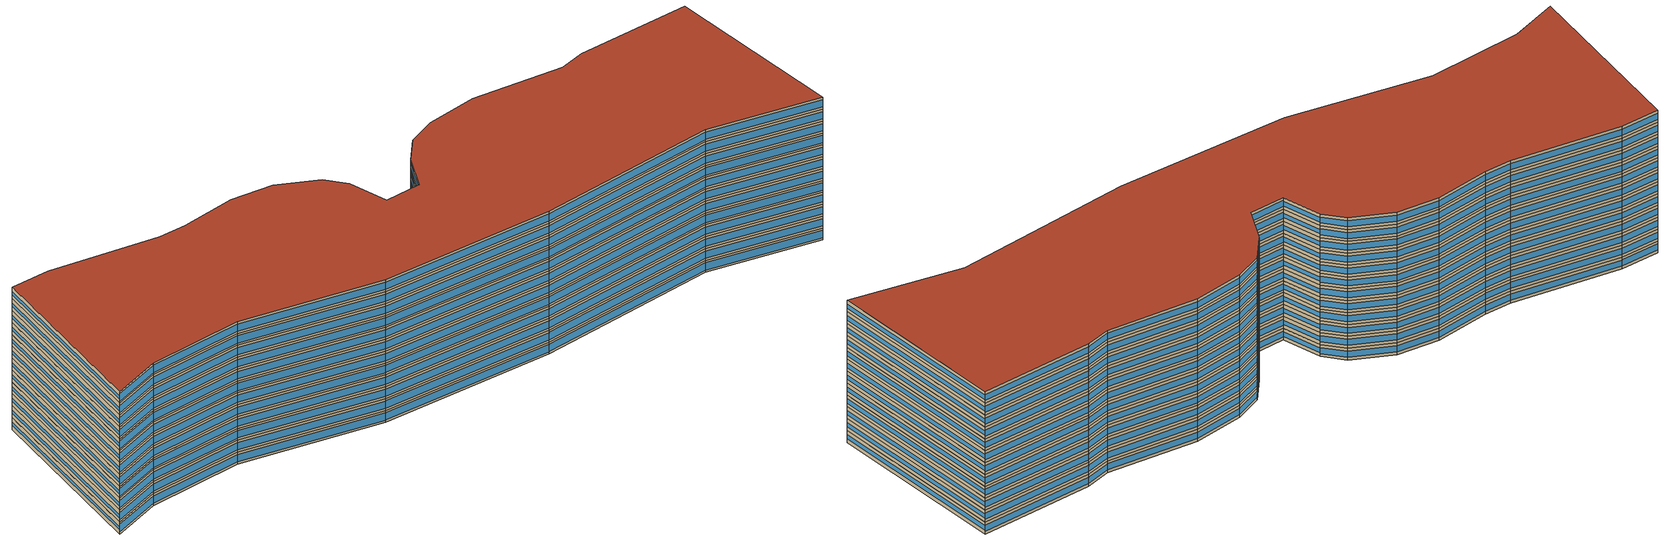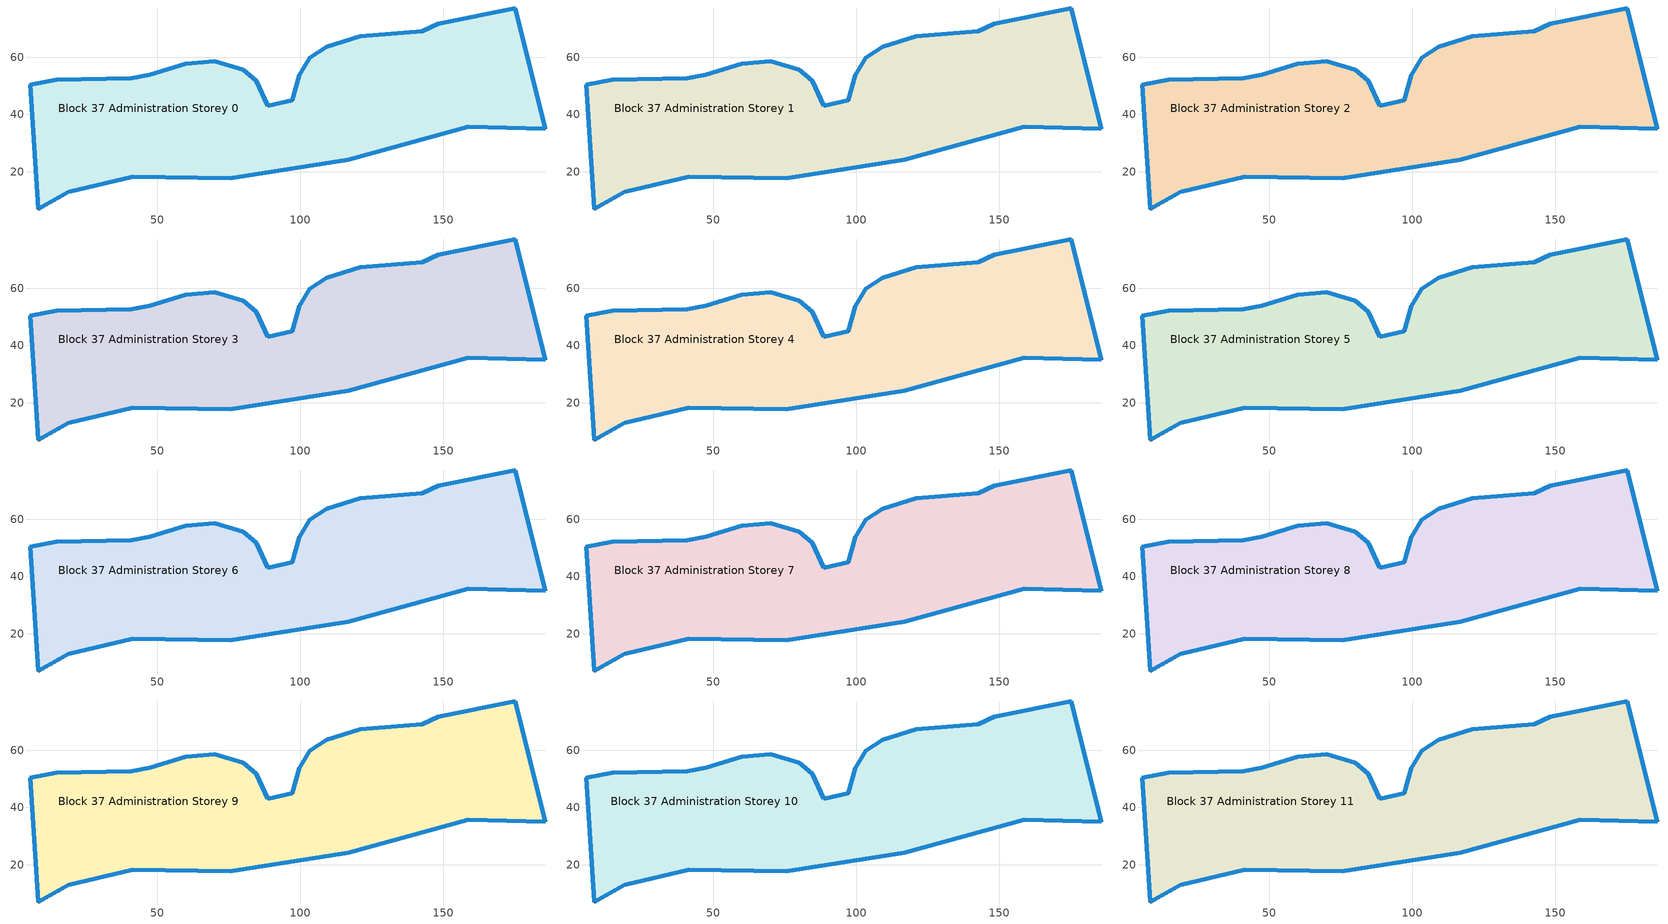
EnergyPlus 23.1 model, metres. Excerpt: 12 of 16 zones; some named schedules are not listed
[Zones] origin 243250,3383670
Block 37 Administration Storey 0
 floor ground (Project Floor): 175.07,77.22 185.68,35.03 158.72,35.67 116.78,24.24 75.53,17.68 41.37,18.27 19.16,12.92 8.36,6.96 5.55,50.4 14.72,52.18 40.94,52.67 47.3,53.85 59.97,57.76 70.07,58.52 80.08,55.62 84.6,51.85 88.72,43.1 97.11,44.9 99.62,53.72 103.23,59.84 109.27,63.69 120.88,67.41 142.71,69.11 148.25,71.64 z0
 wall outside (Project Wall): 5.55,50.4 8.36,6.96 19.16,12.92 41.37,18.27 75.53,17.68 116.78,24.24 158.72,35.67 185.68,35.03 175.07,77.22 148.25,71.64 142.71,69.11 120.88,67.41 109.27,63.69 103.23,59.84 99.62,53.72 97.11,44.9 88.72,43.1 84.6,51.85 80.08,55.62 70.07,58.52 59.97,57.76 47.3,53.85 40.94,52.67 14.72,52.18 5.55,50.4 z0:3
 window (Administration_west_window_construction): 5.56,50.38 8.36,6.98 / 103.22,59.84 99.63,53.72 / 99.62,53.71 97.11,44.91 z1.12:1.88
 window (Administration_south_window_construction): 8.37,6.96 19.15,12.91 / 19.17,12.92 41.36,18.27 / 41.39,18.27 75.52,17.68 / 75.55,17.68 116.76,24.24 / 116.8,24.25 158.7,35.67 / 158.73,35.67 185.67,35.03 z0.6:2.4
 window (Administration_east_window_construction): 185.68,35.05 175.07,77.2 / 88.71,43.11 84.6,51.85 z0.98:2.02
 window (Administration_north_window_construction): 175.06,77.22 148.26,71.65 / 148.24,71.64 142.72,69.11 / 142.7,69.11 120.89,67.41 / 120.87,67.41 109.28,63.7 / 109.27,63.69 103.23,59.85 / 97.11,44.9 88.72,43.1 / 84.6,51.86 80.09,55.62 / 80.08,55.62 70.08,58.52 / 70.07,58.52 59.98,57.77 / 59.97,57.76 47.31,53.85 / 47.3,53.85 40.94,52.67 / 40.93,52.67 14.73,52.18 / 14.71,52.18 5.56,50.41 z0.75:2.25
 roof outside (Project Ceiling): 185.68,35.03 175.07,77.22 148.25,71.64 142.71,69.11 120.88,67.41 109.27,63.69 103.23,59.84 99.62,53.72 97.11,44.9 88.72,43.1 84.6,51.85 80.08,55.62 70.07,58.52 59.97,57.76 47.3,53.85 40.94,52.67 14.72,52.18 5.55,50.4 8.36,6.96 19.16,12.92 41.37,18.27 75.53,17.68 116.78,24.24 158.72,35.67 z3
Block 37 Administration Storey 1
 floor outside (Project Floor): 175.07,77.22 185.68,35.03 158.72,35.67 116.78,24.24 75.53,17.68 41.37,18.27 19.16,12.92 8.36,6.96 5.55,50.4 14.72,52.18 40.94,52.67 47.3,53.85 59.97,57.76 70.07,58.52 80.08,55.62 84.6,51.85 88.72,43.1 97.11,44.9 99.62,53.72 103.23,59.84 109.27,63.69 120.88,67.41 142.71,69.11 148.25,71.64 z3
 wall outside (Project Wall): 5.55,50.4 8.36,6.96 19.16,12.92 41.37,18.27 75.53,17.68 116.78,24.24 158.72,35.67 185.68,35.03 175.07,77.22 148.25,71.64 142.71,69.11 120.88,67.41 109.27,63.69 103.23,59.84 99.62,53.72 97.11,44.9 88.72,43.1 84.6,51.85 80.08,55.62 70.07,58.52 59.97,57.76 47.3,53.85 40.94,52.67 14.72,52.18 5.55,50.4 z3:6
 window (Administration_west_window_construction): 5.56,50.38 8.36,6.98 / 103.22,59.84 99.63,53.72 / 99.62,53.71 97.11,44.91 z4.12:4.88
 window (Administration_south_window_construction): 8.37,6.96 19.15,12.91 / 19.17,12.92 41.36,18.27 / 41.39,18.27 75.52,17.68 / 75.55,17.68 116.76,24.24 / 116.8,24.25 158.7,35.67 / 158.73,35.67 185.67,35.03 z3.6:5.4
 window (Administration_east_window_construction): 185.68,35.05 175.07,77.2 / 88.71,43.11 84.6,51.85 z3.98:5.03
 window (Administration_north_window_construction): 175.06,77.22 148.26,71.65 / 148.24,71.64 142.72,69.11 / 142.7,69.11 120.89,67.41 / 120.87,67.41 109.28,63.7 / 109.27,63.69 103.23,59.85 / 97.11,44.9 88.72,43.1 / 84.6,51.86 80.09,55.62 / 80.08,55.62 70.08,58.52 / 70.07,58.52 59.98,57.77 / 59.97,57.76 47.31,53.85 / 47.3,53.85 40.94,52.67 / 40.93,52.67 14.73,52.18 / 14.71,52.18 5.56,50.41 z3.75:5.25
 roof outside (Project Ceiling): 185.68,35.03 175.07,77.22 148.25,71.64 142.71,69.11 120.88,67.41 109.27,63.69 103.23,59.84 99.62,53.72 97.11,44.9 88.72,43.1 84.6,51.85 80.08,55.62 70.07,58.52 59.97,57.76 47.3,53.85 40.94,52.67 14.72,52.18 5.55,50.4 8.36,6.96 19.16,12.92 41.37,18.27 75.53,17.68 116.78,24.24 158.72,35.67 z6
Block 37 Administration Storey 2
 floor outside (Project Floor): 175.07,77.22 185.68,35.03 158.72,35.67 116.78,24.24 75.53,17.68 41.37,18.27 19.16,12.92 8.36,6.96 5.55,50.4 14.72,52.18 40.94,52.67 47.3,53.85 59.97,57.76 70.07,58.52 80.08,55.62 84.6,51.85 88.72,43.1 97.11,44.9 99.62,53.72 103.23,59.84 109.27,63.69 120.88,67.41 142.71,69.11 148.25,71.64 z6
 wall outside (Project Wall): 5.55,50.4 8.36,6.96 19.16,12.92 41.37,18.27 75.53,17.68 116.78,24.24 158.72,35.67 185.68,35.03 175.07,77.22 148.25,71.64 142.71,69.11 120.88,67.41 109.27,63.69 103.23,59.84 99.62,53.72 97.11,44.9 88.72,43.1 84.6,51.85 80.08,55.62 70.07,58.52 59.97,57.76 47.3,53.85 40.94,52.67 14.72,52.18 5.55,50.4 z6:9
 window (Administration_west_window_construction): 5.56,50.38 8.36,6.98 / 103.22,59.84 99.63,53.72 / 99.62,53.71 97.11,44.91 z7.12:7.88
 window (Administration_south_window_construction): 8.37,6.96 19.15,12.91 / 19.17,12.92 41.36,18.27 / 41.39,18.27 75.52,17.68 / 75.55,17.68 116.76,24.24 / 116.8,24.25 158.7,35.67 / 158.73,35.67 185.67,35.03 z6.6:8.4
 window (Administration_east_window_construction): 185.68,35.05 175.07,77.2 / 88.71,43.11 84.6,51.85 z6.97:8.03
 window (Administration_north_window_construction): 175.06,77.22 148.26,71.65 / 148.24,71.64 142.72,69.11 / 142.7,69.11 120.89,67.41 / 120.87,67.41 109.28,63.7 / 109.27,63.69 103.23,59.85 / 97.11,44.9 88.72,43.1 / 84.6,51.86 80.09,55.62 / 80.08,55.62 70.08,58.52 / 70.07,58.52 59.98,57.77 / 59.97,57.76 47.31,53.85 / 47.3,53.85 40.94,52.67 / 40.93,52.67 14.73,52.18 / 14.71,52.18 5.56,50.41 z6.75:8.25
 roof outside (Project Ceiling): 185.68,35.03 175.07,77.22 148.25,71.64 142.71,69.11 120.88,67.41 109.27,63.69 103.23,59.84 99.62,53.72 97.11,44.9 88.72,43.1 84.6,51.85 80.08,55.62 70.07,58.52 59.97,57.76 47.3,53.85 40.94,52.67 14.72,52.18 5.55,50.4 8.36,6.96 19.16,12.92 41.37,18.27 75.53,17.68 116.78,24.24 158.72,35.67 z9
Block 37 Administration Storey 3
 floor outside (Project Floor): 175.07,77.22 185.68,35.03 158.72,35.67 116.78,24.24 75.53,17.68 41.37,18.27 19.16,12.92 8.36,6.96 5.55,50.4 14.72,52.18 40.94,52.67 47.3,53.85 59.97,57.76 70.07,58.52 80.08,55.62 84.6,51.85 88.72,43.1 97.11,44.9 99.62,53.72 103.23,59.84 109.27,63.69 120.88,67.41 142.71,69.11 148.25,71.64 z9
 wall outside (Project Wall): 5.55,50.4 8.36,6.96 19.16,12.92 41.37,18.27 75.53,17.68 116.78,24.24 158.72,35.67 185.68,35.03 175.07,77.22 148.25,71.64 142.71,69.11 120.88,67.41 109.27,63.69 103.23,59.84 99.62,53.72 97.11,44.9 88.72,43.1 84.6,51.85 80.08,55.62 70.07,58.52 59.97,57.76 47.3,53.85 40.94,52.67 14.72,52.18 5.55,50.4 z9:12
 window (Administration_west_window_construction): 5.56,50.38 8.36,6.98 / 103.22,59.84 99.63,53.72 / 99.62,53.71 97.11,44.91 z10.12:10.88
 window (Administration_south_window_construction): 8.37,6.96 19.15,12.91 / 19.17,12.92 41.36,18.27 / 41.39,18.27 75.52,17.68 / 75.55,17.68 116.76,24.24 / 116.8,24.25 158.7,35.67 / 158.73,35.67 185.67,35.03 z9.6:11.4
 window (Administration_east_window_construction): 185.68,35.05 175.07,77.2 / 88.71,43.11 84.6,51.85 z9.97:11.03
 window (Administration_north_window_construction): 175.06,77.22 148.26,71.65 / 148.24,71.64 142.72,69.11 / 142.7,69.11 120.89,67.41 / 120.87,67.41 109.28,63.7 / 109.27,63.69 103.23,59.85 / 97.11,44.9 88.72,43.1 / 84.6,51.86 80.09,55.62 / 80.08,55.62 70.08,58.52 / 70.07,58.52 59.98,57.77 / 59.97,57.76 47.31,53.85 / 47.3,53.85 40.94,52.67 / 40.93,52.67 14.73,52.18 / 14.71,52.18 5.56,50.41 z9.75:11.25
 roof outside (Project Ceiling): 185.68,35.03 175.07,77.22 148.25,71.64 142.71,69.11 120.88,67.41 109.27,63.69 103.23,59.84 99.62,53.72 97.11,44.9 88.72,43.1 84.6,51.85 80.08,55.62 70.07,58.52 59.97,57.76 47.3,53.85 40.94,52.67 14.72,52.18 5.55,50.4 8.36,6.96 19.16,12.92 41.37,18.27 75.53,17.68 116.78,24.24 158.72,35.67 z12
Block 37 Administration Storey 4
 floor outside (Project Floor): 175.07,77.22 185.68,35.03 158.72,35.67 116.78,24.24 75.53,17.68 41.37,18.27 19.16,12.92 8.36,6.96 5.55,50.4 14.72,52.18 40.94,52.67 47.3,53.85 59.97,57.76 70.07,58.52 80.08,55.62 84.6,51.85 88.72,43.1 97.11,44.9 99.62,53.72 103.23,59.84 109.27,63.69 120.88,67.41 142.71,69.11 148.25,71.64 z12
 wall outside (Project Wall): 5.55,50.4 8.36,6.96 19.16,12.92 41.37,18.27 75.53,17.68 116.78,24.24 158.72,35.67 185.68,35.03 175.07,77.22 148.25,71.64 142.71,69.11 120.88,67.41 109.27,63.69 103.23,59.84 99.62,53.72 97.11,44.9 88.72,43.1 84.6,51.85 80.08,55.62 70.07,58.52 59.97,57.76 47.3,53.85 40.94,52.67 14.72,52.18 5.55,50.4 z12:15
 window (Administration_west_window_construction): 5.56,50.38 8.36,6.98 / 103.22,59.84 99.63,53.72 / 99.62,53.71 97.11,44.91 z13.12:13.88
 window (Administration_south_window_construction): 8.37,6.96 19.15,12.91 / 19.17,12.92 41.36,18.27 / 41.39,18.27 75.52,17.68 / 75.55,17.68 116.76,24.24 / 116.8,24.25 158.7,35.67 / 158.73,35.67 185.67,35.03 z12.6:14.4
 window (Administration_east_window_construction): 185.68,35.05 175.07,77.2 / 88.71,43.11 84.6,51.85 z12.97:14.03
 window (Administration_north_window_construction): 175.06,77.22 148.26,71.65 / 148.24,71.64 142.72,69.11 / 142.7,69.11 120.89,67.41 / 120.87,67.41 109.28,63.7 / 109.27,63.69 103.23,59.85 / 97.11,44.9 88.72,43.1 / 84.6,51.86 80.09,55.62 / 80.08,55.62 70.08,58.52 / 70.07,58.52 59.98,57.77 / 59.97,57.76 47.31,53.85 / 47.3,53.85 40.94,52.67 / 40.93,52.67 14.73,52.18 / 14.71,52.18 5.56,50.41 z12.75:14.25
 roof outside (Project Ceiling): 185.68,35.03 175.07,77.22 148.25,71.64 142.71,69.11 120.88,67.41 109.27,63.69 103.23,59.84 99.62,53.72 97.11,44.9 88.72,43.1 84.6,51.85 80.08,55.62 70.07,58.52 59.97,57.76 47.3,53.85 40.94,52.67 14.72,52.18 5.55,50.4 8.36,6.96 19.16,12.92 41.37,18.27 75.53,17.68 116.78,24.24 158.72,35.67 z15
Block 37 Administration Storey 5
 floor outside (Project Floor): 175.07,77.22 185.68,35.03 158.72,35.67 116.78,24.24 75.53,17.68 41.37,18.27 19.16,12.92 8.36,6.96 5.55,50.4 14.72,52.18 40.94,52.67 47.3,53.85 59.97,57.76 70.07,58.52 80.08,55.62 84.6,51.85 88.72,43.1 97.11,44.9 99.62,53.72 103.23,59.84 109.27,63.69 120.88,67.41 142.71,69.11 148.25,71.64 z15
 wall outside (Project Wall): 5.55,50.4 8.36,6.96 19.16,12.92 41.37,18.27 75.53,17.68 116.78,24.24 158.72,35.67 185.68,35.03 175.07,77.22 148.25,71.64 142.71,69.11 120.88,67.41 109.27,63.69 103.23,59.84 99.62,53.72 97.11,44.9 88.72,43.1 84.6,51.85 80.08,55.62 70.07,58.52 59.97,57.76 47.3,53.85 40.94,52.67 14.72,52.18 5.55,50.4 z15:18
 window (Administration_west_window_construction): 5.56,50.38 8.36,6.98 / 103.22,59.84 99.63,53.72 / 99.62,53.71 97.11,44.91 z16.12:16.88
 window (Administration_south_window_construction): 8.37,6.96 19.15,12.91 / 19.17,12.92 41.36,18.27 / 41.39,18.27 75.52,17.68 / 75.55,17.68 116.76,24.24 / 116.8,24.25 158.7,35.67 / 158.73,35.67 185.67,35.03 z15.6:17.4
 window (Administration_east_window_construction): 185.68,35.05 175.07,77.2 / 88.71,43.11 84.6,51.85 z15.97:17.02
 window (Administration_north_window_construction): 175.06,77.22 148.26,71.65 / 148.24,71.64 142.72,69.11 / 142.7,69.11 120.89,67.41 / 120.87,67.41 109.28,63.7 / 109.27,63.69 103.23,59.85 / 97.11,44.9 88.72,43.1 / 84.6,51.86 80.09,55.62 / 80.08,55.62 70.08,58.52 / 70.07,58.52 59.98,57.77 / 59.97,57.76 47.31,53.85 / 47.3,53.85 40.94,52.67 / 40.93,52.67 14.73,52.18 / 14.71,52.18 5.56,50.41 z15.75:17.25
 roof outside (Project Ceiling): 185.68,35.03 175.07,77.22 148.25,71.64 142.71,69.11 120.88,67.41 109.27,63.69 103.23,59.84 99.62,53.72 97.11,44.9 88.72,43.1 84.6,51.85 80.08,55.62 70.07,58.52 59.97,57.76 47.3,53.85 40.94,52.67 14.72,52.18 5.55,50.4 8.36,6.96 19.16,12.92 41.37,18.27 75.53,17.68 116.78,24.24 158.72,35.67 z18
Block 37 Administration Storey 6
 floor outside (Project Floor): 175.07,77.22 185.68,35.03 158.72,35.67 116.78,24.24 75.53,17.68 41.37,18.27 19.16,12.92 8.36,6.96 5.55,50.4 14.72,52.18 40.94,52.67 47.3,53.85 59.97,57.76 70.07,58.52 80.08,55.62 84.6,51.85 88.72,43.1 97.11,44.9 99.62,53.72 103.23,59.84 109.27,63.69 120.88,67.41 142.71,69.11 148.25,71.64 z18
 wall outside (Project Wall): 5.55,50.4 8.36,6.96 19.16,12.92 41.37,18.27 75.53,17.68 116.78,24.24 158.72,35.67 185.68,35.03 175.07,77.22 148.25,71.64 142.71,69.11 120.88,67.41 109.27,63.69 103.23,59.84 99.62,53.72 97.11,44.9 88.72,43.1 84.6,51.85 80.08,55.62 70.07,58.52 59.97,57.76 47.3,53.85 40.94,52.67 14.72,52.18 5.55,50.4 z18:21
 window (Administration_west_window_construction): 5.56,50.38 8.36,6.98 / 103.22,59.84 99.63,53.72 / 99.62,53.71 97.11,44.91 z19.12:19.88
 window (Administration_south_window_construction): 8.37,6.96 19.15,12.91 / 19.17,12.92 41.36,18.27 / 41.39,18.27 75.52,17.68 / 75.55,17.68 116.76,24.24 / 116.8,24.25 158.7,35.67 / 158.73,35.67 185.67,35.03 z18.6:20.4
 window (Administration_east_window_construction): 185.68,35.05 175.07,77.2 / 88.71,43.11 84.6,51.85 z18.98:20.02
 window (Administration_north_window_construction): 175.06,77.22 148.26,71.65 / 148.24,71.64 142.72,69.11 / 142.7,69.11 120.89,67.41 / 120.87,67.41 109.28,63.7 / 109.27,63.69 103.23,59.85 / 97.11,44.9 88.72,43.1 / 84.6,51.86 80.09,55.62 / 80.08,55.62 70.08,58.52 / 70.07,58.52 59.98,57.77 / 59.97,57.76 47.31,53.85 / 47.3,53.85 40.94,52.67 / 40.93,52.67 14.73,52.18 / 14.71,52.18 5.56,50.41 z18.75:20.25
 roof outside (Project Ceiling): 185.68,35.03 175.07,77.22 148.25,71.64 142.71,69.11 120.88,67.41 109.27,63.69 103.23,59.84 99.62,53.72 97.11,44.9 88.72,43.1 84.6,51.85 80.08,55.62 70.07,58.52 59.97,57.76 47.3,53.85 40.94,52.67 14.72,52.18 5.55,50.4 8.36,6.96 19.16,12.92 41.37,18.27 75.53,17.68 116.78,24.24 158.72,35.67 z21
Block 37 Administration Storey 7
 floor outside (Project Floor): 175.07,77.22 185.68,35.03 158.72,35.67 116.78,24.24 75.53,17.68 41.37,18.27 19.16,12.92 8.36,6.96 5.55,50.4 14.72,52.18 40.94,52.67 47.3,53.85 59.97,57.76 70.07,58.52 80.08,55.62 84.6,51.85 88.72,43.1 97.11,44.9 99.62,53.72 103.23,59.84 109.27,63.69 120.88,67.41 142.71,69.11 148.25,71.64 z21
 wall outside (Project Wall): 5.55,50.4 8.36,6.96 19.16,12.92 41.37,18.27 75.53,17.68 116.78,24.24 158.72,35.67 185.68,35.03 175.07,77.22 148.25,71.64 142.71,69.11 120.88,67.41 109.27,63.69 103.23,59.84 99.62,53.72 97.11,44.9 88.72,43.1 84.6,51.85 80.08,55.62 70.07,58.52 59.97,57.76 47.3,53.85 40.94,52.67 14.72,52.18 5.55,50.4 z21:24
 window (Administration_west_window_construction): 5.56,50.38 8.36,6.98 / 103.22,59.84 99.63,53.72 / 99.62,53.71 97.11,44.91 z22.12:22.88
 window (Administration_south_window_construction): 8.37,6.96 19.15,12.91 / 19.17,12.92 41.36,18.27 / 41.39,18.27 75.52,17.68 / 75.55,17.68 116.76,24.24 / 116.8,24.25 158.7,35.67 / 158.73,35.67 185.67,35.03 z21.6:23.4
 window (Administration_east_window_construction): 185.68,35.05 175.07,77.2 / 88.71,43.11 84.6,51.85 z21.98:23.02
 window (Administration_north_window_construction): 175.06,77.22 148.26,71.65 / 148.24,71.64 142.72,69.11 / 142.7,69.11 120.89,67.41 / 120.87,67.41 109.28,63.7 / 109.27,63.69 103.23,59.85 / 97.11,44.9 88.72,43.1 / 84.6,51.86 80.09,55.62 / 80.08,55.62 70.08,58.52 / 70.07,58.52 59.98,57.77 / 59.97,57.76 47.31,53.85 / 47.3,53.85 40.94,52.67 / 40.93,52.67 14.73,52.18 / 14.71,52.18 5.56,50.41 z21.75:23.25
 roof outside (Project Ceiling): 185.68,35.03 175.07,77.22 148.25,71.64 142.71,69.11 120.88,67.41 109.27,63.69 103.23,59.84 99.62,53.72 97.11,44.9 88.72,43.1 84.6,51.85 80.08,55.62 70.07,58.52 59.97,57.76 47.3,53.85 40.94,52.67 14.72,52.18 5.55,50.4 8.36,6.96 19.16,12.92 41.37,18.27 75.53,17.68 116.78,24.24 158.72,35.67 z24
Block 37 Administration Storey 8
 floor outside (Project Floor): 175.07,77.22 185.68,35.03 158.72,35.67 116.78,24.24 75.53,17.68 41.37,18.27 19.16,12.92 8.36,6.96 5.55,50.4 14.72,52.18 40.94,52.67 47.3,53.85 59.97,57.76 70.07,58.52 80.08,55.62 84.6,51.85 88.72,43.1 97.11,44.9 99.62,53.72 103.23,59.84 109.27,63.69 120.88,67.41 142.71,69.11 148.25,71.64 z24
 wall outside (Project Wall): 5.55,50.4 8.36,6.96 19.16,12.92 41.37,18.27 75.53,17.68 116.78,24.24 158.72,35.67 185.68,35.03 175.07,77.22 148.25,71.64 142.71,69.11 120.88,67.41 109.27,63.69 103.23,59.84 99.62,53.72 97.11,44.9 88.72,43.1 84.6,51.85 80.08,55.62 70.07,58.52 59.97,57.76 47.3,53.85 40.94,52.67 14.72,52.18 5.55,50.4 z24:27
 window (Administration_west_window_construction): 5.56,50.38 8.36,6.98 / 103.22,59.84 99.63,53.72 / 99.62,53.71 97.11,44.91 z25.12:25.88
 window (Administration_south_window_construction): 8.37,6.96 19.15,12.91 / 19.17,12.92 41.36,18.27 / 41.39,18.27 75.52,17.68 / 75.55,17.68 116.76,24.24 / 116.8,24.25 158.7,35.67 / 158.73,35.67 185.67,35.03 z24.6:26.4
 window (Administration_east_window_construction): 185.68,35.05 175.07,77.2 / 88.71,43.11 84.6,51.85 z24.98:26.02
 window (Administration_north_window_construction): 175.06,77.22 148.26,71.65 / 148.24,71.64 142.72,69.11 / 142.7,69.11 120.89,67.41 / 120.87,67.41 109.28,63.7 / 109.27,63.69 103.23,59.85 / 97.11,44.9 88.72,43.1 / 84.6,51.86 80.09,55.62 / 80.08,55.62 70.08,58.52 / 70.07,58.52 59.98,57.77 / 59.97,57.76 47.31,53.85 / 47.3,53.85 40.94,52.67 / 40.93,52.67 14.73,52.18 / 14.71,52.18 5.56,50.41 z24.75:26.25
 roof outside (Project Ceiling): 185.68,35.03 175.07,77.22 148.25,71.64 142.71,69.11 120.88,67.41 109.27,63.69 103.23,59.84 99.62,53.72 97.11,44.9 88.72,43.1 84.6,51.85 80.08,55.62 70.07,58.52 59.97,57.76 47.3,53.85 40.94,52.67 14.72,52.18 5.55,50.4 8.36,6.96 19.16,12.92 41.37,18.27 75.53,17.68 116.78,24.24 158.72,35.67 z27
Block 37 Administration Storey 9
 floor outside (Project Floor): 175.07,77.22 185.68,35.03 158.72,35.67 116.78,24.24 75.53,17.68 41.37,18.27 19.16,12.92 8.36,6.96 5.55,50.4 14.72,52.18 40.94,52.67 47.3,53.85 59.97,57.76 70.07,58.52 80.08,55.62 84.6,51.85 88.72,43.1 97.11,44.9 99.62,53.72 103.23,59.84 109.27,63.69 120.88,67.41 142.71,69.11 148.25,71.64 z27
 wall outside (Project Wall): 5.55,50.4 8.36,6.96 19.16,12.92 41.37,18.27 75.53,17.68 116.78,24.24 158.72,35.67 185.68,35.03 175.07,77.22 148.25,71.64 142.71,69.11 120.88,67.41 109.27,63.69 103.23,59.84 99.62,53.72 97.11,44.9 88.72,43.1 84.6,51.85 80.08,55.62 70.07,58.52 59.97,57.76 47.3,53.85 40.94,52.67 14.72,52.18 5.55,50.4 z27:30
 window (Administration_west_window_construction): 5.56,50.38 8.36,6.98 / 103.22,59.84 99.63,53.72 / 99.62,53.71 97.11,44.91 z28.12:28.88
 window (Administration_south_window_construction): 8.37,6.96 19.15,12.91 / 19.17,12.92 41.36,18.27 / 41.39,18.27 75.52,17.68 / 75.55,17.68 116.76,24.24 / 116.8,24.25 158.7,35.67 / 158.73,35.67 185.67,35.03 z27.6:29.4
 window (Administration_east_window_construction): 185.68,35.05 175.07,77.2 / 88.71,43.11 84.6,51.85 z27.98:29.02
 window (Administration_north_window_construction): 175.06,77.22 148.26,71.65 / 148.24,71.64 142.72,69.11 / 142.7,69.11 120.89,67.41 / 120.87,67.41 109.28,63.7 / 109.27,63.69 103.23,59.85 / 97.11,44.9 88.72,43.1 / 84.6,51.86 80.09,55.62 / 80.08,55.62 70.08,58.52 / 70.07,58.52 59.98,57.77 / 59.97,57.76 47.31,53.85 / 47.3,53.85 40.94,52.67 / 40.93,52.67 14.73,52.18 / 14.71,52.18 5.56,50.41 z27.75:29.25
 roof outside (Project Ceiling): 185.68,35.03 175.07,77.22 148.25,71.64 142.71,69.11 120.88,67.41 109.27,63.69 103.23,59.84 99.62,53.72 97.11,44.9 88.72,43.1 84.6,51.85 80.08,55.62 70.07,58.52 59.97,57.76 47.3,53.85 40.94,52.67 14.72,52.18 5.55,50.4 8.36,6.96 19.16,12.92 41.37,18.27 75.53,17.68 116.78,24.24 158.72,35.67 z30
Block 37 Administration Storey 10
 floor outside (Project Floor): 175.07,77.22 185.68,35.03 158.72,35.67 116.78,24.24 75.53,17.68 41.37,18.27 19.16,12.92 8.36,6.96 5.55,50.4 14.72,52.18 40.94,52.67 47.3,53.85 59.97,57.76 70.07,58.52 80.08,55.62 84.6,51.85 88.72,43.1 97.11,44.9 99.62,53.72 103.23,59.84 109.27,63.69 120.88,67.41 142.71,69.11 148.25,71.64 z30
 wall outside (Project Wall): 5.55,50.4 8.36,6.96 19.16,12.92 41.37,18.27 75.53,17.68 116.78,24.24 158.72,35.67 185.68,35.03 175.07,77.22 148.25,71.64 142.71,69.11 120.88,67.41 109.27,63.69 103.23,59.84 99.62,53.72 97.11,44.9 88.72,43.1 84.6,51.85 80.08,55.62 70.07,58.52 59.97,57.76 47.3,53.85 40.94,52.67 14.72,52.18 5.55,50.4 z30:33
 window (Administration_west_window_construction): 5.56,50.38 8.36,6.98 / 103.22,59.84 99.63,53.72 / 99.62,53.71 97.11,44.91 z31.12:31.88
 window (Administration_south_window_construction): 8.37,6.96 19.15,12.91 / 19.17,12.92 41.36,18.27 / 41.39,18.27 75.52,17.68 / 75.55,17.68 116.76,24.24 / 116.8,24.25 158.7,35.67 / 158.73,35.67 185.67,35.03 z30.6:32.4
 window (Administration_east_window_construction): 185.68,35.05 175.07,77.2 / 88.71,43.11 84.6,51.85 z30.98:32.02
 window (Administration_north_window_construction): 175.06,77.22 148.26,71.65 / 148.24,71.64 142.72,69.11 / 142.7,69.11 120.89,67.41 / 120.87,67.41 109.28,63.7 / 109.27,63.69 103.23,59.85 / 97.11,44.9 88.72,43.1 / 84.6,51.86 80.09,55.62 / 80.08,55.62 70.08,58.52 / 70.07,58.52 59.98,57.77 / 59.97,57.76 47.31,53.85 / 47.3,53.85 40.94,52.67 / 40.93,52.67 14.73,52.18 / 14.71,52.18 5.56,50.41 z30.75:32.25
 roof outside (Project Ceiling): 185.68,35.03 175.07,77.22 148.25,71.64 142.71,69.11 120.88,67.41 109.27,63.69 103.23,59.84 99.62,53.72 97.11,44.9 88.72,43.1 84.6,51.85 80.08,55.62 70.07,58.52 59.97,57.76 47.3,53.85 40.94,52.67 14.72,52.18 5.55,50.4 8.36,6.96 19.16,12.92 41.37,18.27 75.53,17.68 116.78,24.24 158.72,35.67 z33
Block 37 Administration Storey 11
 floor outside (Project Floor): 175.07,77.22 185.68,35.03 158.72,35.67 116.78,24.24 75.53,17.68 41.37,18.27 19.16,12.92 8.36,6.96 5.55,50.4 14.72,52.18 40.94,52.67 47.3,53.85 59.97,57.76 70.07,58.52 80.08,55.62 84.6,51.85 88.72,43.1 97.11,44.9 99.62,53.72 103.23,59.84 109.27,63.69 120.88,67.41 142.71,69.11 148.25,71.64 z33
 wall outside (Project Wall): 5.55,50.4 8.36,6.96 19.16,12.92 41.37,18.27 75.53,17.68 116.78,24.24 158.72,35.67 185.68,35.03 175.07,77.22 148.25,71.64 142.71,69.11 120.88,67.41 109.27,63.69 103.23,59.84 99.62,53.72 97.11,44.9 88.72,43.1 84.6,51.85 80.08,55.62 70.07,58.52 59.97,57.76 47.3,53.85 40.94,52.67 14.72,52.18 5.55,50.4 z33:36
 window (Administration_west_window_construction): 5.56,50.38 8.36,6.98 / 103.22,59.84 99.63,53.72 / 99.62,53.71 97.11,44.91 z34.12:34.88
 window (Administration_south_window_construction): 8.37,6.96 19.15,12.91 / 19.17,12.92 41.36,18.27 / 41.39,18.27 75.52,17.68 / 75.55,17.68 116.76,24.24 / 116.8,24.25 158.7,35.67 / 158.73,35.67 185.67,35.03 z33.6:35.4
 window (Administration_east_window_construction): 185.68,35.05 175.07,77.2 / 88.71,43.11 84.6,51.85 z33.98:35.02
 window (Administration_north_window_construction): 175.06,77.22 148.26,71.65 / 148.24,71.64 142.72,69.11 / 142.7,69.11 120.89,67.41 / 120.87,67.41 109.28,63.7 / 109.27,63.69 103.23,59.85 / 97.11,44.9 88.72,43.1 / 84.6,51.86 80.09,55.62 / 80.08,55.62 70.08,58.52 / 70.07,58.52 59.98,57.77 / 59.97,57.76 47.31,53.85 / 47.3,53.85 40.94,52.67 / 40.93,52.67 14.73,52.18 / 14.71,52.18 5.56,50.41 z33.75:35.25
 roof outside (Project Ceiling): 185.68,35.03 175.07,77.22 148.25,71.64 142.71,69.11 120.88,67.41 109.27,63.69 103.23,59.84 99.62,53.72 97.11,44.9 88.72,43.1 84.6,51.85 80.08,55.62 70.07,58.52 59.97,57.76 47.3,53.85 40.94,52.67 14.72,52.18 5.55,50.4 8.36,6.96 19.16,12.92 41.37,18.27 75.53,17.68 116.78,24.24 158.72,35.67 z36
[Building]
Building_1: North Axis=0; Terrain=City; Loads Convergence Tolerance Value=0.04; Temperature Convergence Tolerance Value=0.4; Solar Distribution=FullExterior; Maximum Number of Warmup Days=25; Minimum Number of Warmup Days=6
[Site:Location]
CHN Design_Conditions: Latitude=30; Longitude=114; Time Zone=8; Elevation=12
[SIZINGPERIOD:DESIGNDAY] Day of Month=21; DryBulb Temperature Range Modifier Type=DefaultMultipliers; Humidity Condition Type=Wetbulb; Barometric Pressure=101181; Rain Indicator=No; Snow Indicator=No; Daylight Saving Time Indicator=No; Sky Clearness=0; Begin Environment Reset Mode=FullResetAtBeginEnvironment
Name | Month | Day Type | Maximum DryBulb Temperature | Daily DryBulb Temperature Range | Wetbulb or DewPoint at Maximum DryBulb | Wind Speed | Wind Direction | Solar Model Indicator | ASHRAE Clear Sky Optical Depth for Beam Irradiance taub | ASHRAE Clear Sky Optical Depth for Diffuse Irradiance taud
Ann Htg 99.6% Condns DB | 1 | WinterDesignDay | -10 | 0 | -4.8 | 1 | 340 | ASHRAEClearSky | 0 | 0
Ann Clg .4% Condns DB=>MWB | 7 | SummerDesignDay | 40 | 6.6 | 27.1 | 3.5 | 220 | ASHRAETau | 0.781 | 1.413
[MATERIAL]
DefaultMaterial: Roughness=Rough; Thickness=0.1; Conductivity=0.1; Density=1000; Specific Heat=1000; Thermal Absorptance=0.9; Solar Absorptance=0.7; Visible Absorptance=0.7
[WINDOWMATERIAL:SIMPLEGLAZINGSYSTEM] UFactor=1.6; Visible Transmittance=0.6
Name | Solar Heat Gain Coefficient
Administration_east_window; Administration_south_window; Administration_west_window | 0.3
Administration_north_window | 0.35
[CONSTRUCTION]
Project Wall; Project Floor; Project Ceiling: DefaultMaterial
Administration_east_window_construction: Administration_east_window
Administration_south_window_construction: Administration_south_window
Administration_west_window_construction: Administration_west_window
Administration_north_window_construction: Administration_north_window
[SPACE] Ceiling Height=autocalculate; Volume=autocalculate; Floor Area=autocalculate; Space Type=Administration
Name | Zone
Block 37 Administration Storey 0_space | Block 37 Administration Storey 0
Block 37 Administration Storey 1_space | Block 37 Administration Storey 1
Block 37 Administration Storey 2_space | Block 37 Administration Storey 2
Block 37 Administration Storey 3_space | Block 37 Administration Storey 3
Block 37 Administration Storey 4_space | Block 37 Administration Storey 4
Block 37 Administration Storey 5_space | Block 37 Administration Storey 5
Block 37 Administration Storey 6_space | Block 37 Administration Storey 6
Block 37 Administration Storey 7_space | Block 37 Administration Storey 7
Block 37 Administration Storey 8_space | Block 37 Administration Storey 8
Block 37 Administration Storey 9_space | Block 37 Administration Storey 9
Block 37 Administration Storey 10_space | Block 37 Administration Storey 10
Block 37 Administration Storey 11_space | Block 37 Administration Storey 11
[SPACELIST]
Administration: Block 37 Administration Storey 0_space, Block 37 Administration Storey 1_space, Block 37 Administration Storey 2_space, Block 37 Administration Storey 3_space, Block 37 Administration Storey 4_space, Block 37 Administration Storey 5_space, Block 37 Administration Storey 6_space, Block 37 Administration Storey 7_space, Block 37 Administration Storey 8_space, Block 37 Administration Storey 9_space, Block 37 Administration Storey 10_space, Block 37 Administration Storey 11_space, Block 37 Administration Storey 12_space, Block 37 Administration Storey 13_space, Block 37 Administration Storey 14_space, Block 37 Administration Storey 15_space
[ZONE] Type=1; Multiplier=1; Ceiling Height=autocalculate; Volume=autocalculate; Floor Area=autocalculate; Part of Total Floor Area=Yes
Block 37 Administration Storey 0; Block 37 Administration Storey 1; Block 37 Administration Storey 2; Block 37 Administration Storey 3; Block 37 Administration Storey 4; Block 37 Administration Storey 5; Block 37 Administration Storey 6; Block 37 Administration Storey 7; Block 37 Administration Storey 8; Block 37 Administration Storey 9; Block 37 Administration Storey 10; Block 37 Administration Storey 11
[PEOPLE]
People_for_administration: Zone or ZoneList or Space or SpaceList=Administration; Number of People Schedule=SeasonalSchedule_Schedule_administration_people; Number of People Calculation Method=People/Area; People per Floor Area=0.125; Fraction Radiant=0.3; Sensible Heat Fraction=autocalculate; Activity Level Schedule=SeasonalSchedule_Schedule_administration_activity; Carbon Dioxide Generation Rate=3.82e-08; Enable ASHRAE 55 Comfort Warnings=No; Mean Radiant Temperature Calculation Type=ZoneAveraged; Clothing Insulation Calculation Method=ClothingInsulationSchedule; Cold Stress Temperature Threshold=15.56; Heat Stress Temperature Threshold=30
[LIGHTS]
Light_for_administration: Zone or ZoneList or Space or SpaceList=Administration; Schedule=SeasonalSchedule_administration_lighting; Design Level Calculation Method=Watts/Area; Watts per Zone Floor Area=8; Return Air Fraction=0; Fraction Radiant=0.32; Fraction Visible=0.25; Fraction Replaceable=1; EndUse Subcategory=General; Return Air Fraction Calculated from Plenum Temperature=No; Return Air Fraction Function of Plenum Temperature Coefficient 1=0; Return Air Fraction Function of Plenum Temperature Coefficient 2=0
[ELECTRICEQUIPMENT]
Equipment_for_administration: Zone or ZoneList or Space or SpaceList=Administration; Schedule=SeasonalSchedule_Schedule_administration_equipment; Design Level Calculation Method=Watts/Area; Watts per Zone Floor Area=15; Fraction Latent=0; Fraction Radiant=0; Fraction Lost=0; EndUse Subcategory=Electric Equipment
[DAYLIGHTING:CONTROLS] Illuminance Setpoint at Reference Point 1=300
Name | Zone or Space | Glare Calculation Daylighting Reference Point | Daylighting Reference Point 1
Dlight_Block 37 Administration Storey 0 | Block 37 Administration Storey 0 | Rpoint_Block 37 Administration Storey 0 | Rpoint_Block 37 Administration Storey 0
Dlight_Block 37 Administration Storey 1 | Block 37 Administration Storey 1 | Rpoint_Block 37 Administration Storey 1 | Rpoint_Block 37 Administration Storey 1
Dlight_Block 37 Administration Storey 2 | Block 37 Administration Storey 2 | Rpoint_Block 37 Administration Storey 2 | Rpoint_Block 37 Administration Storey 2
Dlight_Block 37 Administration Storey 3 | Block 37 Administration Storey 3 | Rpoint_Block 37 Administration Storey 3 | Rpoint_Block 37 Administration Storey 3
Dlight_Block 37 Administration Storey 4 | Block 37 Administration Storey 4 | Rpoint_Block 37 Administration Storey 4 | Rpoint_Block 37 Administration Storey 4
Dlight_Block 37 Administration Storey 5 | Block 37 Administration Storey 5 | Rpoint_Block 37 Administration Storey 5 | Rpoint_Block 37 Administration Storey 5
Dlight_Block 37 Administration Storey 6 | Block 37 Administration Storey 6 | Rpoint_Block 37 Administration Storey 6 | Rpoint_Block 37 Administration Storey 6
Dlight_Block 37 Administration Storey 7 | Block 37 Administration Storey 7 | Rpoint_Block 37 Administration Storey 7 | Rpoint_Block 37 Administration Storey 7
Dlight_Block 37 Administration Storey 8 | Block 37 Administration Storey 8 | Rpoint_Block 37 Administration Storey 8 | Rpoint_Block 37 Administration Storey 8
Dlight_Block 37 Administration Storey 9 | Block 37 Administration Storey 9 | Rpoint_Block 37 Administration Storey 9 | Rpoint_Block 37 Administration Storey 9
Dlight_Block 37 Administration Storey 10 | Block 37 Administration Storey 10 | Rpoint_Block 37 Administration Storey 10 | Rpoint_Block 37 Administration Storey 10
Dlight_Block 37 Administration Storey 11 | Block 37 Administration Storey 11 | Rpoint_Block 37 Administration Storey 11 | Rpoint_Block 37 Administration Storey 11
[HVACTEMPLATE:THERMOSTAT]
Name | Heating Setpoint Schedule | Cooling Setpoint Schedule
Thermostat_for_office | SeasonalSchedule_office_heating | SeasonalSchedule_office_cooling
Thermostat_for_commercial | SeasonalSchedule_commerical_heating | SeasonalSchedule_commerical_cooling
Thermostat_for_residential | SeasonalSchedule_residential_heating | SeasonalSchedule_residential_cooling
Thermostat_for_school | SeasonalSchedule_school_heating | SeasonalSchedule_school_cooling
Thermostat_for_hospital | SeasonalSchedule_hospital_heating | SeasonalSchedule_hospital_cooling
Thermostat_for_industrial | SeasonalSchedule_Industrial_heating | SeasonalSchedule_Industrial_cooling
Thermostat_for_transport | SeasonalSchedule_transport_heating | SeasonalSchedule_transport_cooling
Thermostat_for_administration | SeasonalSchedule_administration_heating | SeasonalSchedule_administration_cooling
[HVACTEMPLATE:ZONE:IDEALLOADSAIRSYSTEM] Template Thermostat=Thermostat_for_administration; Maximum Heating Supply Air Temperature=50; Minimum Cooling Supply Air Temperature=13; Maximum Heating Supply Air Humidity Ratio=0.0156; Minimum Cooling Supply Air Humidity Ratio=0.0077; Heating Limit=NoLimit; Cooling Limit=NoLimit; Dehumidification Control Type=ConstantSensibleHeatRatio; Cooling Sensible Heat Ratio=0.7; Dehumidification Setpoint=60; Humidification Control Type=None; Humidification Setpoint=30; Outdoor Air Method=DetailedSpecification; Outdoor Air Flow Rate per Person=0.00944; Outdoor Air Flow Rate per Zone Floor Area=0; Outdoor Air Flow Rate per Zone=0; Design Specification Outdoor Air Object=Ventilation_for_administration; Demand Controlled Ventilation Type=None; Outdoor Air Economizer Type=NoEconomizer; Heat Recovery Type=None; Sensible Heat Recovery Effectiveness=0.7; Latent Heat Recovery Effectiveness=0.65
Block 37 Administration Storey 0; Block 37 Administration Storey 1; Block 37 Administration Storey 2; Block 37 Administration Storey 3; Block 37 Administration Storey 4; Block 37 Administration Storey 5; Block 37 Administration Storey 6; Block 37 Administration Storey 7; Block 37 Administration Storey 8; Block 37 Administration Storey 9; Block 37 Administration Storey 10; Block 37 Administration Storey 11
[DESIGNSPECIFICATION:OUTDOORAIR]
Ventilation_for_administration: Outdoor Air Method=Flow/Person; Outdoor Air Flow per Person=0.00833333; Outdoor Air Flow per Zone Floor Area=0; Outdoor Air Flow per Zone=0; Outdoor Air Flow Air Changes per Hour=0
[SCHEDULE:DAY:HOURLY]
Schedule_administration_lighting_weekday_hourly: 0.2, 0.2, 0.2, 0.2, 0.2, 0.2, 0.2, 0.5, 0.95, 0.95, 0.95, 0.8, 0.8, 0.95, 0.95, 0.95, 0.95, 0.95, 0.3, 0.2, 0.2, 0.2, 0.2, 0.2
Schedule_administration_lighting_holiday_hourly: 0.2, 0.2, 0.2, 0.2, 0.2, 0.2, 0.2, 0.25, 0.475, 0.475, 0.475, 0.4, 0.4, 0.475, 0.475, 0.475, 0.475, 0.475, 0.2, 0.2, 0.2, 0.2, 0.2, 0.2
Schedule_administration_equipment_weekday_hourly: 0.2, 0.2, 0.2, 0.2, 0.2, 0.2, 0.2, 0.5, 0.95, 0.95, 0.95, 0.5, 0.5, 0.95, 0.95, 0.95, 0.95, 0.3, 0.2, 0.2, 0.2, 0.2, 0.2, 0.2
Schedule_administration_equipment_holiday_hourly: 0.2, 0.2, 0.2, 0.2, 0.2, 0.2, 0.2, 0.25, 0.475, 0.475, 0.475, 0.25, 0.25, 0.475, 0.475, 0.475, 0.475, 0.2, 0.2, 0.2, 0.2, 0.2, 0.2, 0.2
Schedule_administration_people_weekday_hourly: 0, 0, 0, 0, 0, 0, 0.1, 0.5, 0.95, 0.95, 0.95, 0.8, 0.8, 0.95, 0.95, 0.95, 0.95, 0.3, 0.1, 0, 0, 0, 0, 0
Schedule_administration_people_holiday_hourly: 0, 0, 0, 0, 0, 0, 0.02, 0.1, 0.19, 0.19, 0.19, 0.16, 0.16, 0.19, 0.19, 0.19, 0.19, 0.06, 0.02, 0, 0, 0, 0, 0
Schedule_administration_activity_weekday_hourly; Schedule_administration_activity_holiday_hourly: 144, 144, 144, 144, 144, 144, 144, 144, 144, 144, 144, 144, 144, 144, 144, 144, 144, 144, 144, 144, 144, 144, 144, 144
[SCHEDULE:WEEK:DAILY]
Schedule_office_heating_summer_weekly: Schedule_office_heating_summer_hourly, Schedule_office_heating_summer_hourly, Schedule_office_heating_summer_hourly, Schedule_office_heating_summer_hourly, Schedule_office_heating_summer_hourly, Schedule_office_heating_summer_hourly, Schedule_office_heating_summer_hourly, Schedule_office_heating_summer_hourly, Schedule_office_heating_summer_hourly, Schedule_office_heating_summer_hourly, Schedule_office_heating_summer_hourly, Schedule_office_heating_summer_hourly
Schedule_office_heating_winnter_weekly: Schedule_office_heating_winnter_holiday_hourly, Schedule_office_heating_winnter_weekday_hourly, Schedule_office_heating_winnter_weekday_hourly, Schedule_office_heating_winnter_weekday_hourly, Schedule_office_heating_winnter_weekday_hourly, Schedule_office_heating_winnter_weekday_hourly, Schedule_office_heating_winnter_holiday_hourly, Schedule_office_heating_winnter_holiday_hourly, Schedule_office_heating_winnter_weekday_hourly, Schedule_office_heating_winnter_weekday_hourly, Schedule_office_heating_winnter_holiday_hourly, Schedule_office_heating_winnter_holiday_hourly
Schedule_office_cooling_winnter_weekly: Schedule_office_cooling_winter_hourly, Schedule_office_cooling_winter_hourly, Schedule_office_cooling_winter_hourly, Schedule_office_cooling_winter_hourly, Schedule_office_cooling_winter_hourly, Schedule_office_cooling_winter_hourly, Schedule_office_cooling_winter_hourly, Schedule_office_cooling_winter_hourly, Schedule_office_cooling_winter_hourly, Schedule_office_cooling_winter_hourly, Schedule_office_cooling_winter_hourly, Schedule_office_cooling_winter_hourly
Schedule_office_cooling_summer_weekly: Schedule_office_cooling_summer_holiday_hourly, Schedule_office_cooling_summer_weekday_hourly, Schedule_office_cooling_summer_weekday_hourly, Schedule_office_cooling_summer_weekday_hourly, Schedule_office_cooling_summer_weekday_hourly, Schedule_office_cooling_summer_weekday_hourly, Schedule_office_cooling_summer_holiday_hourly, Schedule_office_cooling_summer_holiday_hourly, Schedule_office_cooling_summer_weekday_hourly, Schedule_office_cooling_summer_weekday_hourly, Schedule_office_cooling_summer_holiday_hourly, Schedule_office_cooling_summer_holiday_hourly
Schedule_commerical_heating_summer_weekly: Schedule_commerical_heating_summer_hourly, Schedule_commerical_heating_summer_hourly, Schedule_commerical_heating_summer_hourly, Schedule_commerical_heating_summer_hourly, Schedule_commerical_heating_summer_hourly, Schedule_commerical_heating_summer_hourly, Schedule_commerical_heating_summer_hourly, Schedule_commerical_heating_summer_hourly, Schedule_commerical_heating_summer_hourly, Schedule_commerical_heating_summer_hourly, Schedule_commerical_heating_summer_hourly, Schedule_commerical_heating_summer_hourly
Schedule_commerical_heating_winnter_weekly: Schedule_commerical_heating_winnter_holiday_hourly, Schedule_commerical_heating_winnter_weekday_hourly, Schedule_commerical_heating_winnter_weekday_hourly, Schedule_commerical_heating_winnter_weekday_hourly, Schedule_commerical_heating_winnter_weekday_hourly, Schedule_commerical_heating_winnter_weekday_hourly, Schedule_commerical_heating_winnter_holiday_hourly, Schedule_commerical_heating_winnter_holiday_hourly, Schedule_commerical_heating_winnter_weekday_hourly, Schedule_commerical_heating_winnter_weekday_hourly, Schedule_commerical_heating_winnter_holiday_hourly, Schedule_commerical_heating_winnter_holiday_hourly
Schedule_commerical_cooling_winnter_weekly: Schedule_commerical_cooling_winter_hourly, Schedule_commerical_cooling_winter_hourly, Schedule_commerical_cooling_winter_hourly, Schedule_commerical_cooling_winter_hourly, Schedule_commerical_cooling_winter_hourly, Schedule_commerical_cooling_winter_hourly, Schedule_commerical_cooling_winter_hourly, Schedule_commerical_cooling_winter_hourly, Schedule_commerical_cooling_winter_hourly, Schedule_commerical_cooling_winter_hourly, Schedule_commerical_cooling_winter_hourly, Schedule_commerical_cooling_winter_hourly
Schedule_commerical_cooling_summer_weekly: Schedule_commerical_cooling_summer_holiday_hourly, Schedule_commerical_cooling_summer_weekday_hourly, Schedule_commerical_cooling_summer_weekday_hourly, Schedule_commerical_cooling_summer_weekday_hourly, Schedule_commerical_cooling_summer_weekday_hourly, Schedule_commerical_cooling_summer_weekday_hourly, Schedule_commerical_cooling_summer_holiday_hourly, Schedule_commerical_cooling_summer_holiday_hourly, Schedule_commerical_cooling_summer_weekday_hourly, Schedule_commerical_cooling_summer_weekday_hourly, Schedule_commerical_cooling_summer_holiday_hourly, Schedule_commerical_cooling_summer_holiday_hourly
Schedule_residential_heating_summer_weekly: Schedule_residential_heating_summer_hourly, Schedule_residential_heating_summer_hourly, Schedule_residential_heating_summer_hourly, Schedule_residential_heating_summer_hourly, Schedule_residential_heating_summer_hourly, Schedule_residential_heating_summer_hourly, Schedule_residential_heating_summer_hourly, Schedule_residential_heating_summer_hourly, Schedule_residential_heating_summer_hourly, Schedule_residential_heating_summer_hourly, Schedule_residential_heating_summer_hourly, Schedule_residential_heating_summer_hourly
Schedule_residential_heating_winnter_weekly: Schedule_residential_heating_winnter_holiday_hourly, Schedule_residential_heating_winnter_weekday_hourly, Schedule_residential_heating_winnter_weekday_hourly, Schedule_residential_heating_winnter_weekday_hourly, Schedule_residential_heating_winnter_weekday_hourly, Schedule_residential_heating_winnter_weekday_hourly, Schedule_residential_heating_winnter_holiday_hourly, Schedule_residential_heating_winnter_holiday_hourly, Schedule_residential_heating_winnter_weekday_hourly, Schedule_residential_heating_winnter_weekday_hourly, Schedule_residential_heating_winnter_holiday_hourly, Schedule_residential_heating_winnter_holiday_hourly
Schedule_residential_cooling_winnter_weekly: Schedule_residential_cooling_winter_hourly, Schedule_residential_cooling_winter_hourly, Schedule_residential_cooling_winter_hourly, Schedule_residential_cooling_winter_hourly, Schedule_residential_cooling_winter_hourly, Schedule_residential_cooling_winter_hourly, Schedule_residential_cooling_winter_hourly, Schedule_residential_cooling_winter_hourly, Schedule_residential_cooling_winter_hourly, Schedule_residential_cooling_winter_hourly, Schedule_residential_cooling_winter_hourly, Schedule_residential_cooling_winter_hourly
Schedule_residential_cooling_summer_weekly: Schedule_residential_cooling_summer_holiday_hourly, Schedule_residential_cooling_summer_weekday_hourly, Schedule_residential_cooling_summer_weekday_hourly, Schedule_residential_cooling_summer_weekday_hourly, Schedule_residential_cooling_summer_weekday_hourly, Schedule_residential_cooling_summer_weekday_hourly, Schedule_residential_cooling_summer_holiday_hourly, Schedule_residential_cooling_summer_holiday_hourly, Schedule_residential_cooling_summer_weekday_hourly, Schedule_residential_cooling_summer_weekday_hourly, Schedule_residential_cooling_summer_holiday_hourly, Schedule_residential_cooling_summer_holiday_hourly
Schedule_school_heating_summer_weekly: Schedule_school_heating_summer_hourly, Schedule_school_heating_summer_hourly, Schedule_school_heating_summer_hourly, Schedule_school_heating_summer_hourly, Schedule_school_heating_summer_hourly, Schedule_school_heating_summer_hourly, Schedule_school_heating_summer_hourly, Schedule_school_heating_summer_hourly, Schedule_school_heating_summer_hourly, Schedule_school_heating_summer_hourly, Schedule_school_heating_summer_hourly, Schedule_school_heating_summer_hourly
Schedule_school_heating_winnter_weekly: Schedule_school_heating_winnter_holiday_hourly, Schedule_school_heating_winnter_weekday_hourly, Schedule_school_heating_winnter_weekday_hourly, Schedule_school_heating_winnter_weekday_hourly, Schedule_school_heating_winnter_weekday_hourly, Schedule_school_heating_winnter_weekday_hourly, Schedule_school_heating_winnter_holiday_hourly, Schedule_school_heating_winnter_holiday_hourly, Schedule_school_heating_winnter_weekday_hourly, Schedule_school_heating_winnter_weekday_hourly, Schedule_school_heating_winnter_holiday_hourly, Schedule_school_heating_winnter_holiday_hourly
Schedule_school_cooling_winnter_weekly: Schedule_school_cooling_winter_hourly, Schedule_school_cooling_winter_hourly, Schedule_school_cooling_winter_hourly, Schedule_school_cooling_winter_hourly, Schedule_school_cooling_winter_hourly, Schedule_school_cooling_winter_hourly, Schedule_school_cooling_winter_hourly, Schedule_school_cooling_winter_hourly, Schedule_school_cooling_winter_hourly, Schedule_school_cooling_winter_hourly, Schedule_school_cooling_winter_hourly, Schedule_school_cooling_winter_hourly
Schedule_school_cooling_summer_weekly: Schedule_school_cooling_summer_holiday_hourly, Schedule_school_cooling_summer_weekday_hourly, Schedule_school_cooling_summer_weekday_hourly, Schedule_school_cooling_summer_weekday_hourly, Schedule_school_cooling_summer_weekday_hourly, Schedule_school_cooling_summer_weekday_hourly, Schedule_school_cooling_summer_holiday_hourly, Schedule_school_cooling_summer_holiday_hourly, Schedule_school_cooling_summer_weekday_hourly, Schedule_school_cooling_summer_weekday_hourly, Schedule_school_cooling_summer_holiday_hourly, Schedule_school_cooling_summer_holiday_hourly
Schedule_administration_lighting_weekly: Schedule_administration_lighting_holiday_hourly, Schedule_administration_lighting_weekday_hourly, Schedule_administration_lighting_weekday_hourly, Schedule_administration_lighting_weekday_hourly, Schedule_administration_lighting_weekday_hourly, Schedule_administration_lighting_weekday_hourly, Schedule_administration_lighting_holiday_hourly, Schedule_administration_lighting_holiday_hourly, Schedule_administration_lighting_weekday_hourly, Schedule_administration_lighting_weekday_hourly, Schedule_administration_lighting_holiday_hourly, Schedule_administration_lighting_holiday_hourly
Schedule_administration_equipment_weekly: Schedule_administration_equipment_holiday_hourly, Schedule_administration_equipment_weekday_hourly, Schedule_administration_equipment_weekday_hourly, Schedule_administration_equipment_weekday_hourly, Schedule_administration_equipment_weekday_hourly, Schedule_administration_equipment_weekday_hourly, Schedule_administration_equipment_holiday_hourly, Schedule_administration_equipment_holiday_hourly, Schedule_administration_equipment_weekday_hourly, Schedule_administration_equipment_weekday_hourly, Schedule_administration_equipment_holiday_hourly, Schedule_administration_equipment_holiday_hourly
Schedule_administration_people_weekly: Schedule_administration_people_holiday_hourly, Schedule_administration_people_weekday_hourly, Schedule_administration_people_weekday_hourly, Schedule_administration_people_weekday_hourly, Schedule_administration_people_weekday_hourly, Schedule_administration_people_weekday_hourly, Schedule_administration_people_holiday_hourly, Schedule_administration_people_holiday_hourly, Schedule_administration_people_weekday_hourly, Schedule_administration_people_weekday_hourly, Schedule_administration_people_holiday_hourly, Schedule_administration_people_holiday_hourly
Schedule_administration_activity_weekly: Schedule_administration_activity_holiday_hourly, Schedule_administration_activity_weekday_hourly, Schedule_administration_activity_weekday_hourly, Schedule_administration_activity_weekday_hourly, Schedule_administration_activity_weekday_hourly, Schedule_administration_activity_weekday_hourly, Schedule_administration_activity_holiday_hourly, Schedule_administration_activity_holiday_hourly, Schedule_administration_activity_weekday_hourly, Schedule_administration_activity_weekday_hourly, Schedule_administration_activity_holiday_hourly, Schedule_administration_activity_holiday_hourly
[SCHEDULE:YEAR]
SeasonalSchedule_office_heating: Schedule_office_heating_winnter_weekly, 1, 1, 3, 31, Schedule_office_heating_summer_weekly, 4, 1, 11, 30, Schedule_office_heating_winnter_weekly, 12, 1, 12, 31
SeasonalSchedule_office_cooling: Schedule_office_cooling_winnter_weekly, 1, 1, 5, 31, Schedule_office_cooling_summer_weekly, 6, 1, 9, 30, Schedule_office_cooling_winnter_weekly, 10, 1, 12, 31
SeasonalSchedule_commerical_heating: Schedule_commerical_heating_winnter_weekly, 1, 1, 3, 31, Schedule_commerical_heating_summer_weekly, 4, 1, 11, 30, Schedule_commerical_heating_winnter_weekly, 12, 1, 12, 31
SeasonalSchedule_commerical_cooling: Schedule_commerical_cooling_winnter_weekly, 1, 1, 5, 31, Schedule_commerical_cooling_summer_weekly, 6, 1, 9, 30, Schedule_commerical_cooling_winnter_weekly, 10, 1, 12, 31
SeasonalSchedule_residential_heating: Schedule_residential_heating_winnter_weekly, 1, 1, 3, 31, Schedule_residential_heating_summer_weekly, 4, 1, 11, 30, Schedule_residential_heating_winnter_weekly, 12, 1, 12, 31
SeasonalSchedule_residential_cooling: Schedule_residential_cooling_winnter_weekly, 1, 1, 5, 31, Schedule_residential_cooling_summer_weekly, 6, 1, 9, 30, Schedule_residential_cooling_winnter_weekly, 10, 1, 12, 31
SeasonalSchedule_school_heating: Schedule_school_heating_winnter_weekly, 1, 1, 3, 31, Schedule_school_heating_summer_weekly, 4, 1, 11, 30, Schedule_school_heating_winnter_weekly, 12, 1, 12, 31
SeasonalSchedule_school_cooling: Schedule_school_cooling_winnter_weekly, 1, 1, 5, 31, Schedule_school_cooling_summer_weekly, 6, 1, 9, 30, Schedule_school_cooling_winnter_weekly, 10, 1, 12, 31
SeasonalSchedule_hospital_heating: Schedule_hospital_heating_winnter_weekly, 1, 1, 3, 31, Schedule_hospital_heating_summer_weekly, 4, 1, 11, 30, Schedule_hospital_heating_winnter_weekly, 12, 1, 12, 31
SeasonalSchedule_hospital_cooling: Schedule_hospital_cooling_winnter_weekly, 1, 1, 5, 31, Schedule_hospital_cooling_summer_weekly, 6, 1, 9, 30, Schedule_hospital_cooling_winnter_weekly, 10, 1, 12, 31
SeasonalSchedule_Industrial_heating: Schedule_Industrial_heating_winnter_weekly, 1, 1, 3, 31, Schedule_Industrial_heating_summer_weekly, 4, 1, 11, 30, Schedule_Industrial_heating_winnter_weekly, 12, 1, 12, 31
SeasonalSchedule_Industrial_cooling: Schedule_Industrial_cooling_winnter_weekly, 1, 1, 5, 31, Schedule_Industrial_cooling_summer_weekly, 6, 1, 9, 30, Schedule_Industrial_cooling_winnter_weekly, 10, 1, 12, 31
SeasonalSchedule_transport_heating: Schedule_transport_heating_winnter_weekly, 1, 1, 3, 31, Schedule_transport_heating_summer_weekly, 4, 1, 11, 30, Schedule_transport_heating_winnter_weekly, 12, 1, 12, 31
SeasonalSchedule_transport_cooling: Schedule_transport_cooling_winnter_weekly, 1, 1, 5, 31, Schedule_transport_cooling_summer_weekly, 6, 1, 9, 30, Schedule_transport_cooling_winnter_weekly, 10, 1, 12, 31
SeasonalSchedule_administration_heating: Schedule_administration_heating_winnter_weekly, 1, 1, 3, 31, Schedule_administration_heating_summer_weekly, 4, 1, 11, 30, Schedule_administration_heating_winnter_weekly, 12, 1, 12, 31
SeasonalSchedule_administration_cooling: Schedule_administration_cooling_winnter_weekly, 1, 1, 5, 31, Schedule_administration_cooling_summer_weekly, 6, 1, 9, 30, Schedule_administration_cooling_winnter_weekly, 10, 1, 12, 31
SeasonalSchedule_administration_lighting: Schedule_administration_lighting_weekly, 1, 1, 12, 31
SeasonalSchedule_Schedule_administration_equipment: Schedule_administration_equipment_weekly, 1, 1, 12, 31
SeasonalSchedule_Schedule_administration_people: Schedule_administration_people_weekly, 1, 1, 12, 31
SeasonalSchedule_Schedule_administration_activity: Schedule_administration_activity_weekly, 1, 1, 12, 31
